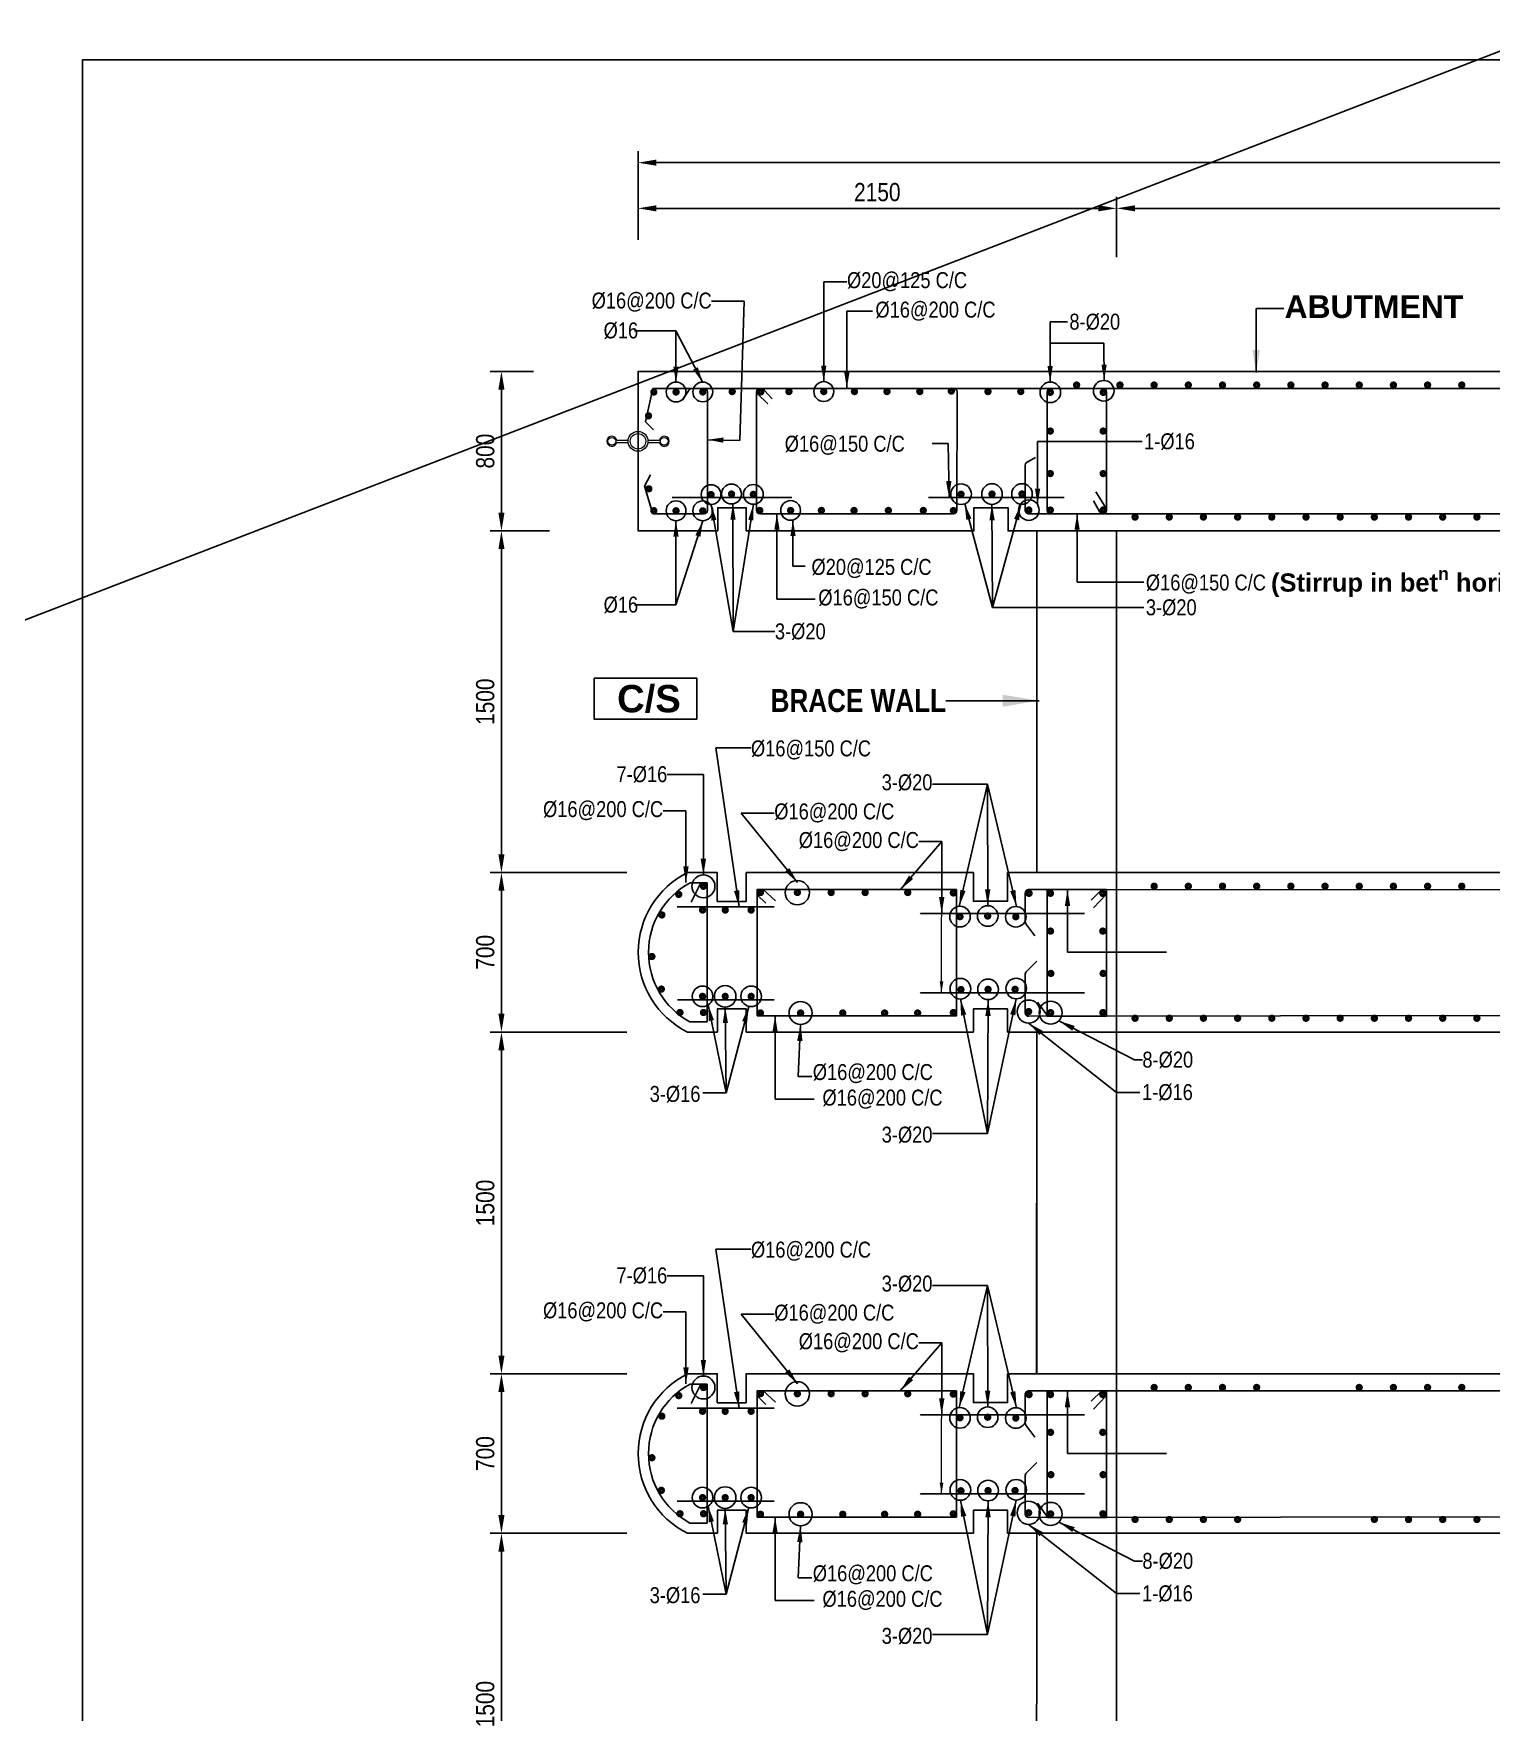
# Model space of a CAD drawing. Extents: x -119161 to 3778985, y -718511 to -30958.
# Drawn here: x 2917460 to 2923857, y -258827 to -251457 of the extents above; entities that cross this region are included whole.
import ezdxf

# ---------------------------------------------------------------- set-up
doc = ezdxf.new("R2010")
doc.units = 0
doc.header["$MEASUREMENT"] = 0
doc.layers.get('0').update_dxf_attribs({"linetype": 'CONTINUOUS'})
doc.layers.get('DEFPOINTS').update_dxf_attribs({"linetype": 'CONTINUOUS'})
doc.layers.add('Dim', color=7, linetype='CONTINUOUS', lineweight=9)
doc.layers.add('ROD', color=1, linetype='CONTINUOUS', lineweight=30)
for name, color, linetype in [('LINE', 7, 'CONTINUOUS'), ('Sid&HeadWall', 7, 'CONTINUOUS'), ('TEXT', 10, 'CONTINUOUS'), ('TXT', 7, 'CONTINUOUS')]:
    doc.layers.add(name, color=color, linetype=linetype)
doc.styles.add('ARIAL', font='ARIALN.TTF')
doc.styles.add('DIM', font='isocp3.shx')
doc.styles.get("Standard").update_dxf_attribs({"font": 'times.ttf', "height": 250})
doc.styles.add('style1', font='times.ttf')
doc.styles.add('text', font='ARIALN.TTF', dxfattribs={"height": 1.6})
doc.dimstyles.new('Dim_35', dxfattribs={"dimtxt": 70, "dimasz": 70, "dimexe": 35, "dimexo": 30, "dimgap": 40, "dimtad": 1, "dimdec": 0, "dimzin": 0, "dimdsep": 46, "dimtxsty": 'DIM', "dimcen": 0.09, "dimclrd": 5, "dimclre": 5, "dimclrt": 7, "dimadec": 0, "dimazin": 0, "dimtfac": 1, "dimtdec": 0, "dimtmove": 0, "dimatfit": 3, "dimfxl": 1, "dimtolj": 1, "dimtzin": 0, "dimarcsym": 0})
doc.dimstyles.new('dim_50', dxfattribs={"dimtxt": 100, "dimasz": 100, "dimexe": 50, "dimexo": 30, "dimgap": 30, "dimtad": 1, "dimdec": 0, "dimzin": 0, "dimdsep": 46, "dimtxsty": 'DIM', "dimcen": 0.09, "dimclrd": 5, "dimclre": 5, "dimclrt": 7, "dimadec": 0, "dimazin": 0, "dimtfac": 1, "dimtdec": 0, "dimtmove": 0, "dimatfit": 3, "dimfxl": 1, "dimtolj": 1, "dimtzin": 0, "dimarcsym": 1})
doc.dimstyles.new('dim_80', dxfattribs={"dimtxt": 160, "dimasz": 160, "dimexe": 80, "dimexo": 40, "dimgap": 50, "dimtad": 1, "dimdec": 0, "dimzin": 0, "dimdsep": 46, "dimtxsty": 'DIM', "dimcen": 0.09, "dimclrd": 5, "dimclre": 5, "dimclrt": 7, "dimadec": 0, "dimazin": 0, "dimtfac": 1, "dimtdec": 0, "dimtmove": 0, "dimatfit": 3, "dimfxl": 1, "dimtolj": 1, "dimtzin": 0, "dimarcsym": 0})
doc.dimstyles.get("Standard").update_dxf_attribs({"dimtxt": 75, "dimasz": 75, "dimexe": 60, "dimexo": 60, "dimgap": 100, "dimtad": 1, "dimdec": 0, "dimzin": 0, "dimdsep": 46, "dimtxsty": 'style1', "dimcen": 0.09, "dimclrd": 5, "dimclre": 5, "dimadec": 0, "dimazin": 0, "dimtfac": 1, "dimtdec": 0, "dimtofl": 0, "dimtmove": 0, "dimatfit": 3, "dimfxl": 1, "dimtolj": 1, "dimtzin": 0, "dimarcsym": 0})

# ---------------------------------------------------------------- blocks, each defined once
blk = doc.blocks.new('*D420')
at = {"layer": 'DEFPOINTS', "color": 0, "linetype": 'ByBlock', "lineweight": -2}
for p in [(2920092.1, -255840.4), (2919512.5, -257340.4), (2919693, -257340.4)]:
    blk.add_point(p, dxfattribs=at)
at = {"layer": 'Dim', "color": 5, "linetype": 'ByBlock', "lineweight": -2}
for p, q in [((2920062.1, -255840.4), (2919462.5, -255840.4)), ((2919512.5, -255920.4), (2919512.5, -257260.4)), ((2919663, -257340.4), (2919462.5, -257340.4))]:
    blk.add_line(p, q, dxfattribs=at)
for points in [[(2919499.2, -255920.4), (2919525.9, -255920.4), (2919512.5, -255840.4)], [(2919499.2, -257260.4), (2919525.9, -257260.4), (2919512.5, -257340.4)]]:
    blk.add_solid(points, dxfattribs=at)
at = {"layer": 'Dim', "color": 7, "linetype": 'ByBlock', "lineweight": -2, "insert": (2919441.7, -256590.4), "char_height": 80, "attachment_point": 5, "rotation": 90, "style": 'ARIAL'}
blk.add_mtext('\\A1;1500', dxfattribs=at)
blk = doc.blocks.new('*D422')
at = {"layer": 'DEFPOINTS', "color": 0, "linetype": 'ByBlock', "lineweight": -2}
for p in [(2920111.8, -252224.7), (2920111.8, -252393.1), (2922212, -252436.7)]:
    blk.add_point(p, dxfattribs=at)
at = {"layer": 'Dim', "color": 5, "linetype": 'ByBlock', "lineweight": -2}
for p, q in [((2920111.8, -252363.1), (2920111.8, -252174.7)), ((2922212, -252406.7), (2922212, -252174.7)), ((2922132, -252224.7), (2920191.8, -252224.7))]:
    blk.add_line(p, q, dxfattribs=at)
for points in [[(2920191.8, -252211.3), (2920191.8, -252238), (2920111.8, -252224.7)], [(2922132, -252211.3), (2922132, -252238), (2922212, -252224.7)]]:
    blk.add_solid(points, dxfattribs=at)
at = {"layer": 'Dim', "color": 7, "linetype": 'ByBlock', "lineweight": -2, "insert": (2921161.9, -252153.8), "char_height": 80, "attachment_point": 5, "style": 'ARIAL'}
blk.add_mtext('\\A1;2150', dxfattribs=at)
blk = doc.blocks.new('*D413')
at = {"layer": 'DEFPOINTS', "color": 0, "linetype": 'ByBlock', "lineweight": -2}
for p in [(2919512.5, -253640.4), (2919693, -253640.4), (2920092.1, -255140.4)]:
    blk.add_point(p, dxfattribs=at)
at = {"layer": 'Dim', "color": 5, "linetype": 'ByBlock', "lineweight": -2}
for p, q in [((2919663, -253640.4), (2919462.5, -253640.4)), ((2919512.5, -255060.4), (2919512.5, -253720.4)), ((2920062.1, -255140.4), (2919462.5, -255140.4))]:
    blk.add_line(p, q, dxfattribs=at)
for points in [[(2919499.2, -253720.4), (2919525.9, -253720.4), (2919512.5, -253640.4)], [(2919499.2, -255060.4), (2919525.9, -255060.4), (2919512.5, -255140.4)]]:
    blk.add_solid(points, dxfattribs=at)
at = {"layer": 'Dim', "color": 7, "linetype": 'ByBlock', "lineweight": -2, "insert": (2919441.7, -254390.4), "char_height": 80, "attachment_point": 5, "rotation": 90, "style": 'ARIAL'}
blk.add_mtext('\\A1;1500', dxfattribs=at)
blk = doc.blocks.new('*D415')
at = {"layer": 'DEFPOINTS', "color": 0, "linetype": 'ByBlock', "lineweight": -2}
for p in [(2920092.1, -258040.7), (2919512.5, -259540.7), (2919693, -259540.7)]:
    blk.add_point(p, dxfattribs=at)
at = {"layer": 'Dim', "color": 5, "linetype": 'ByBlock', "lineweight": -2}
for p, q in [((2920062.1, -258040.7), (2919462.5, -258040.7)), ((2919512.5, -258120.7), (2919512.5, -259460.7)), ((2919663, -259540.7), (2919462.5, -259540.7))]:
    blk.add_line(p, q, dxfattribs=at)
for points in [[(2919499.2, -258120.7), (2919525.9, -258120.7), (2919512.5, -258040.7)], [(2919499.2, -259460.7), (2919525.9, -259460.7), (2919512.5, -259540.7)]]:
    blk.add_solid(points, dxfattribs=at)
at = {"layer": 'Dim', "color": 7, "linetype": 'ByBlock', "lineweight": -2, "insert": (2919441.7, -258790.7), "char_height": 80, "attachment_point": 5, "rotation": 90, "style": 'ARIAL'}
blk.add_mtext('\\A1;1500', dxfattribs=at)
blk = doc.blocks.new('*D418')
at = {"layer": 'DEFPOINTS', "color": 0, "linetype": 'ByBlock', "lineweight": -2}
for p in [(2919512.5, -255840.7), (2919693, -255840.7), (2920092.1, -257340.7)]:
    blk.add_point(p, dxfattribs=at)
at = {"layer": 'Dim', "color": 5, "linetype": 'ByBlock', "lineweight": -2}
for p, q in [((2919663, -255840.7), (2919462.5, -255840.7)), ((2919512.5, -257260.7), (2919512.5, -255920.7)), ((2920062.1, -257340.7), (2919462.5, -257340.7))]:
    blk.add_line(p, q, dxfattribs=at)
for points in [[(2919499.2, -255920.7), (2919525.9, -255920.7), (2919512.5, -255840.7)], [(2919499.2, -257260.7), (2919525.9, -257260.7), (2919512.5, -257340.7)]]:
    blk.add_solid(points, dxfattribs=at)
at = {"layer": 'Dim', "color": 7, "linetype": 'ByBlock', "lineweight": -2, "insert": (2919441.7, -256590.7), "char_height": 80, "attachment_point": 5, "rotation": 90, "style": 'ARIAL'}
blk.add_mtext('\\A1;1500', dxfattribs=at)

msp = doc.modelspace()

# ---------------------------------------------------------------- linework, layer by layer
at = {"color": 0, "linetype": 'ByBlock', "lineweight": -2}
for points in [[(2921862.3, -255140.4), (2921733.5, -255140.4), (2921733.5, -255266.3), (2921583.5, -255266.3), (2921583.5, -255140.4), (2920586.5, -255140.4), (2920586.5, -255267.2), (2920459.8, -255267.2), (2920459.8, -255140.4), (2920329.3, -255140.4, 0.617643), (2920328.6, -255840.4), (2920460.1, -255840.4), (2920460.1, -255739), (2920586.8, -255739), (2920586.8, -255840.4), (2921583.5, -255840.4), (2921583.5, -255739), (2921733.5, -255739), (2921733.5, -255840.4), (2921861.6, -255840.4)], [(2921862.3, -257340.7), (2921733.5, -257340.7), (2921733.5, -257466.6), (2921583.5, -257466.6), (2921583.5, -257340.7), (2920586.4, -257340.7), (2920586.4, -257467.4), (2920459.8, -257467.4), (2920459.8, -257340.7), (2920329.3, -257340.7, 0.617643), (2920328.6, -258040.7), (2920460.1, -258040.7), (2920460.1, -257939.3), (2920586.7, -257939.3), (2920586.7, -258040.7), (2921583.5, -258040.7), (2921583.5, -257939.3), (2921733.5, -257939.3), (2921733.5, -258040.7), (2921861.6, -258040.6)]]:
    msp.add_lwpolyline(points, format="xyb", dxfattribs=at)
for points in [[(2921861.6, -255840.4), (2921861.6, -255840.4)], [(2921861.6, -258040.6), (2921861.6, -258040.6)]]:
    msp.add_lwpolyline(points, dxfattribs=at)
at = {"layer": 'Dim', "color": 0, "linetype": 'ByBlock', "lineweight": -2}
for p, q in [((2920111.8, -252363.1), (2920111.8, -251974.1)), ((2920191.8, -252024.1), (2929931.6, -252024.1)), ((2922212, -252438.4), (2922212, -252174.6)), ((2922292, -252224.6), (2928131.6, -252224.6)), ((2920578.2, -252631.6), (2920434.2, -252631.6)), ((2919653.2, -252940.4), (2919462.5, -252940.4)), ((2922212, -252940.4), (2927911.7, -252940.5)), ((2919512.5, -253020.4), (2919512.5, -253560.5)), ((2919723.4, -253640.5), (2919462.5, -253640.5)), ((2919755.4, -255140.4), (2919462.5, -255140.4)), ((2922212, -255140.5), (2928211.5, -255140.4)), ((2919512.5, -255760.4), (2919512.5, -255220.4)), ((2919732.3, -255840.4), (2919462.5, -255840.4)), ((2922212, -255840.5), (2928211.5, -255840.5)), ((2919755.4, -257340.7), (2919462.5, -257340.7)), ((2922212, -257340.7), (2928211.5, -257340.7)), ((2919512.5, -257960.7), (2919512.5, -257420.7)), ((2919732.3, -258040.7), (2919462.5, -258040.7)), ((2922212, -258040.7), (2928211.5, -258040.7))]:
    msp.add_line(p, q, dxfattribs=at)
at = {"layer": 'Dim', "color": 0, "linetype": 'ByBlock', "lineweight": -2, "ltscale": 700}
for p, q in [((2922212, -253640.5), (2921862, -253640.5)), ((2921862.4, -255140.4), (2922212.4, -255140.4)), ((2921861.6, -255840.4), (2922211.6, -255840.4)), ((2921862.4, -257340.7), (2922212.4, -257340.7)), ((2921861.6, -258040.6), (2922211.6, -258040.6))]:
    msp.add_line(p, q, dxfattribs=at)
at = {"layer": 'Dim', "color": 0, "linetype": 'ByBlock', "lineweight": -2}
for points in [[(2922212, -252940.4), (2922212, -252940.4), (2920111.8, -252940.4), (2920111.8, -253324.9)], [(2920111.8, -253324.9), (2920111.8, -253640.5), (2920461.8, -253640.5), (2920461.8, -253539.1), (2920586.8, -253539.1), (2920586.8, -253640.5), (2921585.8, -253640.5), (2921585.8, -253539.1), (2921736, -253539.1), (2921736, -253640.5), (2921862, -253640.5)], [(2922212, -253640.5), (2928211.6, -253640.4)]]:
    msp.add_lwpolyline(points, dxfattribs=at)
at = {"layer": 'Dim', "lineweight": 18, "ltscale": 500}
for points in [[(2920018.8, -253242.3), (2920068.4, -253242.3)], [(2920018.8, -253242.3), (2920068.4, -253242.3)], [(2920018.8, -253242.3), (2920068.4, -253242.3)], [(2920018.8, -253242.3), (2920068.4, -253242.3)], [(2920018.8, -253252.1), (2920068.4, -253252.1)], [(2920018.8, -253252.1), (2920068.4, -253252.1)], [(2920018.8, -253252.1), (2920068.4, -253252.1)], [(2920018.8, -253252.1), (2920068.4, -253252.1)]]:
    msp.add_lwpolyline(points, dxfattribs=at)
at = {"layer": 'Dim', "lineweight": 18, "ltscale": 500, "elevation": 0}
for points in [[(2920155.5, -253242.3), (2920205.6, -253242.3)], [(2920155.5, -253242.3), (2920205.6, -253242.3)], [(2920155.5, -253242.3), (2920205.6, -253242.3)], [(2920155.5, -253242.3), (2920205.6, -253242.3)], [(2920155.5, -253252.1), (2920205.6, -253252.1)], [(2920155.5, -253252.1), (2920205.6, -253252.1)], [(2920155.5, -253252.1), (2920205.6, -253252.1)], [(2920155.5, -253252.1), (2920205.6, -253252.1)]]:
    msp.add_lwpolyline(points, dxfattribs=at)
at = {"layer": 'Dim', "color": 0, "linetype": 'ByBlock', "lineweight": -2, "ltscale": 2}
for points in [[(2921862, -253640.5), (2921862.4, -255140.4)], [(2922212, -257340.4), (2922212, -253640.5)], [(2921861, -257340.4), (2921861.6, -255840.4)], [(2921862, -255840.8), (2921862.4, -257340.7)], [(2922212, -259540.7), (2922212, -255840.8)], [(2921861, -259540.7), (2921861.6, -258040.6)]]:
    msp.add_lwpolyline(points, dxfattribs=at)
at = {"layer": 'Dim', "color": 0, "linetype": 'ByBlock', "lineweight": -2}
for centre, radius in [((2920278.8, -253030.8), 43.5), ((2920396, -253030.5), 43.5), ((2920927, -253028.9), 43.5), ((2921921, -253032.4), 45.2), ((2922155.4, -253025.4), 45.2), ((2920432.4, -253481.1), 43.5), ((2920521.9, -253478.7), 43.5), ((2920618, -253480.3), 43.5), ((2921529.4, -253479.4), 45.2), ((2921665.1, -253478.9), 45.2), ((2921796.8, -253478.5), 45.2), ((2920278.8, -253552.3), 43.5), ((2920396, -253552.6), 43.5), ((2920781.4, -253550.9), 43.2), ((2921826.8, -253549.2), 45.2), ((2920399, -255200.5), 50.4), ((2920811.2, -255228.5), 53.4), ((2921524.7, -255333.7), 45.2), ((2921646.3, -255330.9), 45.2), ((2921769.7, -255334.5), 45.2), ((2920395.1, -255683.8), 45.2), ((2920494.3, -255683.8), 47.4), ((2920608.2, -255683.8), 45.2), ((2921526.5, -255650.2), 45.2), ((2921648, -255653), 45.2), ((2921771.4, -255649.4), 45.2), ((2920825.2, -255756.8), 50.7), ((2921826, -255750.5), 50.7), ((2921922.6, -255755.4), 50.7), ((2920399, -257400.8), 50.4), ((2920811.1, -257428.7), 53.4), ((2921524.7, -257534), 45.2), ((2921646.2, -257531.2), 45.2), ((2921769.7, -257534.7), 45.2), ((2920395, -257884.1), 45.2), ((2920494.3, -257884.1), 47.4), ((2920608.2, -257884.1), 45.2), ((2921526.4, -257850.4), 45.2), ((2921648, -257853.2), 45.2), ((2921771.4, -257849.7), 45.2), ((2920825.1, -257957), 50.7), ((2921826, -257950.7), 50.7), ((2921922.5, -257955.6), 50.7)]:
    msp.add_circle(centre, radius, dxfattribs=at)
at = {"layer": 'Dim', "lineweight": 18, "ltscale": 500}
for centre, radius in [((2920111.8, -253247.2), 43.7), ((2920111.8, -253247.2), 43.7), ((2920111.8, -253247.2), 43.7), ((2920111.8, -253247.2), 43.7), ((2920111.8, -253247.2), 33.9), ((2920111.8, -253247.2), 33.9), ((2920111.8, -253247.2), 33.9), ((2920111.8, -253247.2), 33.9), ((2919996.9, -253247.2), 17.1), ((2919996.9, -253247.2), 17.1), ((2919996.9, -253247.2), 17.1), ((2919996.9, -253247.2), 17.1), ((2920226.9, -253247.2, 0), 17.1)]:
    msp.add_circle(centre, radius, dxfattribs=at)
for centre, start, end in [((2919996.9, -253247.2), 12.86098, 347.13902), ((2919996.9, -253247.2), 12.86098, 347.13902), ((2919996.9, -253247.2), 12.86098, 347.13902), ((2919996.9, -253247.2), 12.86098, 347.13902), ((2920227, -253247.2, 0), 192.86098, 167.13902), ((2920227, -253247.2, 0), 192.86098, 167.13902), ((2920227, -253247.2, 0), 192.86098, 167.13902), ((2920227, -253247.2, 0), 192.86098, 167.13902)]:
    msp.add_arc(centre, 22, start, end, dxfattribs=at)
at = {"layer": 'Dim', "color": 0, "linetype": 'ByBlock', "lineweight": -2}
for points in [[(2920191.8, -252010.7), (2920191.8, -252037.4), (2920111.8, -252024.1)], [(2922292, -252211.2), (2922292, -252237.9), (2922212, -252224.6)], [(2919499.2, -253020.4), (2919525.9, -253020.4), (2919512.5, -252940.4)], [(2919499.2, -253560.5), (2919525.9, -253560.5), (2919512.5, -253640.5)], [(2919499.2, -255220.4), (2919525.9, -255220.4), (2919512.5, -255140.4)], [(2919499.2, -255760.4), (2919525.9, -255760.4), (2919512.5, -255840.4)], [(2919499.2, -257420.7), (2919525.9, -257420.7), (2919512.5, -257340.7)], [(2919499.2, -257960.7), (2919525.9, -257960.7), (2919512.5, -258040.7)]]:
    msp.add_solid(points, dxfattribs=at)
at = {"layer": 'LINE', "color": 0, "linetype": 'ByBlock', "lineweight": -2}
for p, q in [((2910721.7, -256616.8), (2941652.3, -244681.1)), ((2920176.8, -253015.4), (2920144.2, -253161.3)), ((2920144.2, -253161.3), (2920179.1, -253197.3)), ((2920140.7, -253444.8), (2920166.3, -253394.9)), ((2920176.8, -253565.5), (2920140.7, -253444.8)), ((2920461.8, -253640.5), (2920461.8, -253539.1)), ((2920461.8, -253539.1), (2920586.8, -253539.1)), ((2920414.8, -255185.4), (2920340.2, -255185.4)), ((2920414.8, -255312.2), (2920414.8, -255185.4)), ((2921733.5, -255140.4), (2921783.7, -255140.4)), ((2920414.9, -255218.7), (2920415.1, -255769.4)), ((2921826, -255215.4), (2928458.4, -255215.5)), ((2920415.1, -255795.4), (2920415.1, -255694)), ((2920339.6, -255795.4), (2920415.1, -255795.4)), ((2921733.5, -257340.7), (2921783.7, -257340.7)), ((2920414.8, -257385.7), (2920340.2, -257385.7)), ((2920414.8, -257512.4), (2920414.8, -257385.7)), ((2920414.9, -257419), (2920415.1, -257969.7)), ((2921826, -257415.7), (2928458.4, -257415.7)), ((2920415.1, -257995.7), (2920415.1, -257894.3)), ((2920339.6, -257995.7), (2920415.1, -257995.7))]:
    msp.add_line(p, q, dxfattribs=at)
for points in [[(2936188.5, -264664.7), (2917674.4, -264664.7), (2917674.4, -251572.6), (2936188.5, -251572.6)], [(2920369.6, -254287.4), (2919919, -254287.4), (2919919, -254466.7), (2920369.6, -254466.7)], [(2920634.4, -255769.4), (2921509.1, -255769.4), (2921509.1, -255215.4), (2920634.4, -255215.4)], [(2921907, -255770.9), (2922167.1, -255770.9), (2922167.1, -255215.4), (2921907, -255215.4)], [(2920634.3, -257969.6), (2921509, -257969.6), (2921509, -257415.7), (2920634.3, -257415.7)], [(2921907, -257971.2), (2922167, -257971.2), (2922167, -257415.7), (2921907, -257415.7)]]:
    msp.add_lwpolyline(points, close=True, dxfattribs=at)
for points in [[(2920387, -255185.4), (2920345.6, -255270.5)], [(2920634.4, -255215.4), (2920634.4, -255237.4), (2920672.7, -255275.1)], [(2920634.4, -255215.4), (2920661.6, -255215.4), (2920715.6, -255264.9)], [(2922146.9, -255215.4), (2922100.7, -255260.8)], [(2922166.7, -255236.3), (2922110.2, -255295.6)], [(2922071.7, -255319.7), (2921351.3, -255319.7), (2921351.3, -255319.7)], [(2922071.7, -255667.8), (2921351.3, -255667.8), (2921351.3, -255667.8)], [(2920387, -257385.7), (2920345.6, -257470.8)], [(2920634.3, -257415.7), (2920634.3, -257437.6), (2920672.7, -257475.4)], [(2920634.3, -257415.7), (2920661.6, -257415.7), (2920715.6, -257465.1)], [(2922146.9, -257415.7), (2922100.6, -257461.1)], [(2922166.6, -257436.6), (2922110.1, -257495.8)], [(2922071.6, -257520), (2921351.3, -257520), (2921351.3, -257520)], [(2922071.6, -257868), (2921351.3, -257868), (2921351.3, -257868)]]:
    msp.add_lwpolyline(points, dxfattribs=at)
for points in [[(2922167.1, -255215.4), (2921826, -255215.4, 0.414217), (2921811, -255230.4), (2921811, -255356.9, 0.158929), (2921813.9, -255365.8), (2921852.6, -255418.8)], [(2922167, -257415.7), (2921826, -257415.7, 0.414217), (2921811, -257430.7), (2921811, -257557.2, 0.158929), (2921813.9, -257566.1), (2921852.6, -257619)]]:
    msp.add_lwpolyline(points, format="xyb", dxfattribs=at)
for centre in [(2920504.2, -255490.6), (2920504.2, -257690.9)]:
    msp.add_arc(centre, 346.4, 118.24958, 241.63739, dxfattribs=at)
at = {"layer": 'ROD', "color": 0, "linetype": 'ByBlock', "lineweight": -2}
for p, q in [((2920337, -253021.9), (2920305.7, -253067.3)), ((2920401.8, -253015.4), (2920349.4, -253015.4)), ((2920416.8, -253550.5), (2920416.8, -253030.4)), ((2920176.8, -253565.5), (2920401.8, -253565.5)), ((2920634.4, -255215.4), (2921509.1, -255215.4)), ((2920634.3, -257415.7), (2921509, -257415.7))]:
    msp.add_line(p, q, dxfattribs=at)
at = {"layer": 'ROD', "color": 0, "linetype": 'ByBlock', "lineweight": -2, "const_width": 17.2}
for points in [[(2922043.4, -253002.6, 1), (2922029.4, -252997.9, 1)], [(2922233.7, -253002.6, 1), (2922219.6, -252997.9, 1)], [(2922369.6, -253002.6, -1), (2922383.7, -252997.9, -1)], [(2922519.6, -253002.6, -1), (2922533.7, -252997.9, -1)], [(2922683.7, -253002.6, 1), (2922669.6, -252997.9, 1)], [(2922833.7, -253002.6, 1), (2922819.6, -252997.9, 1)], [(2922983.7, -253002.6, 1), (2922969.6, -252997.9, 1)], [(2923119.6, -253002.6, -1), (2923133.7, -252997.9, -1)], [(2923269.6, -253002.6, -1), (2923283.7, -252997.9, -1)], [(2923419.6, -253002.6, -1), (2923433.7, -252997.9, -1)], [(2923569.6, -253002.6, -1), (2923583.7, -252997.9, -1)], [(2923733.7, -253002.6, 1), (2923719.6, -252997.9, 1)], [(2920188.3, -253033.4, 1), (2920174.3, -253028.7, 1)], [(2920285.8, -253033.1, 1), (2920271.8, -253028.4, 1)], [(2920403, -253032.9, 1), (2920389, -253028.2, 1)], [(2920518.1, -253026.5, 1), (2920532.2, -253031.2, 1)], [(2920643.8, -253028, 1), (2920657.8, -253032.7, 1)], [(2920767.2, -253026.5, 1), (2920781.2, -253031.2, 1)], [(2920919.9, -253026.5, 1), (2920934, -253031.2, 1)], [(2921054.5, -253026.5, 1), (2921068.6, -253031.2, 1)], [(2921197.4, -253026.5, 1), (2921211.4, -253031.2, 1)], [(2921341.3, -253026.5, 1), (2921355.4, -253031.2, 1)], [(2921479.6, -253024.6, 1), (2921493.7, -253029.3, 1)], [(2921640.4, -253026.5, 1), (2921654.5, -253031.2, 1)], [(2921784.4, -253026.5, 1), (2921798.4, -253031.2, 1)], [(2921914, -253034.8, -1), (2921928, -253030.1, -1)], [(2922160, -253034.8, 1), (2922146, -253030.1, 1)], [(2920165, -253137.7, 1), (2920151, -253133, 1)], [(2921914, -253204.7, -1), (2921928, -253200, -1)], [(2922160, -253204.7, 1), (2922146, -253200, 1)], [(2920166.3, -253458.3, 1), (2920152.3, -253453.6, 1)], [(2921914, -253391.2, -1), (2921928, -253386.5, -1)], [(2922160, -253391.2, 1), (2922146, -253386.5, 1)], [(2920425.3, -253483.5, -1), (2920439.4, -253478.8, -1)], [(2920515.3, -253481.1, -1), (2920529.3, -253476.4, -1)], [(2920611, -253482.7, -1), (2920625, -253478, -1)], [(2921522.4, -253481.8, -1), (2921536.4, -253477.1, -1)], [(2921658, -253481.2, -1), (2921672.1, -253476.5, -1)], [(2921803.8, -253480.9, 1), (2921789.7, -253476.2, 1)], [(2920188.3, -253549.7, -1), (2920174.3, -253554.4, -1)], [(2920285.8, -253549.9, -1), (2920271.8, -253554.6, -1)], [(2920403, -253550.2, -1), (2920389, -253554.9, -1)], [(2920638.9, -253548.5, 1), (2920653, -253553.2, 1)], [(2920774.4, -253548.5, 1), (2920788.4, -253553.2, 1)], [(2920909.4, -253548.5, 1), (2920923.5, -253553.2, 1)], [(2921052.8, -253548.5, 1), (2921066.8, -253553.2, 1)], [(2921203.5, -253548.5, 1), (2921217.5, -253553.2, 1)], [(2921357.2, -253548.5, 1.06833), (2921370.3, -253553.2, 1.06833)], [(2921488.8, -253549.3, 1), (2921502.9, -253553.9, 1)], [(2921833.9, -253551.5, 1), (2921819.8, -253546.8, 1)], [(2921914, -253551.4, -1), (2921928, -253546.7, -1)], [(2922160, -253551.4, 1), (2922146, -253546.7, 1)], [(2922300, -253582.2, 1), (2922286, -253577.5, 1)], [(2922450, -253582.2, 1), (2922436, -253577.5, 1)], [(2922586, -253582.2, -1), (2922600, -253577.5, -1)], [(2922736, -253582.2, -1), (2922750, -253577.5, -1)], [(2922886, -253582.2, -1), (2922900, -253577.5, -1)], [(2923036, -253582.2, -1), (2923050, -253577.5, -1)], [(2923186, -253582.2, -1), (2923200, -253577.5, -1)], [(2923336, -253582.2, -1), (2923350, -253577.5, -1)], [(2923486, -253582.2, -1), (2923500, -253577.5, -1)], [(2923636, -253582.2, -1), (2923650, -253577.5, -1)], [(2923800, -253582.2, 1), (2923786, -253577.5, 1)], [(2920406, -255202.9, 1), (2920392, -255198.2, 1)], [(2922369.6, -255202.6, -1), (2922383.7, -255197.9, -1)], [(2922519.6, -255202.6, -1), (2922533.7, -255197.9, -1)], [(2922683.7, -255202.6, 1), (2922669.6, -255197.9, 1)], [(2922833.7, -255202.6, 1), (2922819.6, -255197.9, 1)], [(2922983.7, -255202.6, 1), (2922969.6, -255197.9, 1)], [(2923119.6, -255202.6, -1), (2923133.7, -255197.9, -1)], [(2923269.6, -255202.6, -1), (2923283.7, -255197.9, -1)], [(2923419.6, -255202.6, -1), (2923433.7, -255197.9, -1)], [(2923569.6, -255202.6, -1), (2923583.7, -255197.9, -1)], [(2923733.7, -255202.6, 1), (2923719.6, -255197.9, 1)], [(2920297.6, -255238.6, 1), (2920283.5, -255233.9, 1)], [(2920656.3, -255230.3, 1), (2920642.2, -255225.6, 1)], [(2920818.2, -255230.3, 1), (2920804.2, -255225.6, 1)], [(2920966.5, -255230.3, 1), (2920952.4, -255225.6, 1)], [(2921115.5, -255230.3, 1), (2921101.4, -255225.6, 1)], [(2921302.5, -255230.3, 1), (2921288.4, -255225.6, 1)], [(2921502.4, -255232.1, 1), (2921488.4, -255227.4, 1)], [(2921834.8, -255233.8, 1), (2921820.8, -255229.1, 1)], [(2921928.9, -255233.8, 1), (2921914.9, -255229.1, 1)], [(2922158.2, -255233.8, 1), (2922144.2, -255229.1, 1)], [(2920223.5, -255324, -1), (2920209.4, -255328.5, -1)], [(2920402.1, -255307.1, 1), (2920388, -255302.4, 1)], [(2920501.4, -255307.1, 1), (2920487.3, -255302.4, 1)], [(2920615.2, -255307.1, 1), (2920601.2, -255302.4, 1)], [(2921531.7, -255336.1, 1), (2921517.7, -255331.4, 1)], [(2921653.3, -255333.3, 1), (2921639.3, -255328.6, 1)], [(2921776.7, -255336.8, 1), (2921762.7, -255332.1, 1)], [(2921929, -255399.6, 1), (2921915, -255394.9, 1)], [(2922158.3, -255399.6, 1), (2922144.3, -255394.9, 1)], [(2920179.8, -255511.1, 1), (2920165.7, -255506.6, 1)], [(2921930.5, -255585.4, 1), (2921916.5, -255580.7, 1)], [(2922159.8, -255585.4, 1), (2922145.8, -255580.7, 1)], [(2920221.4, -255654.2, 1), (2920207.3, -255649.7, 1)], [(2921535.9, -255656.2, 1), (2921521.9, -255651.5, 1)], [(2921655, -255655.3, 1), (2921641, -255650.6, 1)], [(2921773.4, -255655.1, 1), (2921759.4, -255650.4, 1)], [(2920402.1, -255686.1, 1), (2920388, -255681.5, 1)], [(2920501.4, -255686.1, 1), (2920487.3, -255681.5, 1)], [(2920615.2, -255686.1, 1), (2920601.2, -255681.5, 1)], [(2920303, -255756.9, 1), (2920289, -255752.2, 1)], [(2920406.2, -255756.9, 1), (2920392.2, -255752.2, 1)], [(2920656.3, -255754.4, -1), (2920642.2, -255759.1, -1)], [(2920832.2, -255754.4, -1), (2920818.2, -255759.1, -1)], [(2921017.5, -255754.4, -1), (2921003.4, -255759.1, -1)], [(2921201, -255754.4, -1), (2921186.9, -255759.1, -1)], [(2921346, -255754.4, -1), (2921331.9, -255759.1, -1)], [(2921502.4, -255752.6, -1), (2921488.4, -255757.3, -1)], [(2921833, -255752.8, 1), (2921819, -255748.1, 1)], [(2921929.6, -255757.7, 1), (2921915.5, -255753, 1)], [(2922158.7, -255757.2, 1), (2922144.7, -255752.5, 1)], [(2922300, -255782.2, 1), (2922286, -255777.5, 1)], [(2922450, -255782.2, 1), (2922436, -255777.5, 1)], [(2922586, -255782.2, -1), (2922600, -255777.5, -1)], [(2922736, -255782.2, -1), (2922750, -255777.5, -1)], [(2922886, -255782.2, -1), (2922900, -255777.5, -1)], [(2923036, -255782.2, -1), (2923050, -255777.5, -1)], [(2923186, -255782.2, -1), (2923200, -255777.5, -1)], [(2923336, -255782.2, -1), (2923350, -255777.5, -1)], [(2923486, -255782.2, -1), (2923500, -255777.5, -1)], [(2923636, -255782.2, -1), (2923650, -255777.5, -1)], [(2923800, -255782.2, 1), (2923786, -255777.5, 1)], [(2920406, -257403.2, 1), (2920392, -257398.5, 1)], [(2920656.2, -257430.6, 1), (2920642.2, -257425.9, 1)], [(2920818.2, -257430.6, 1), (2920804.1, -257425.9, 1)], [(2920966.4, -257430.6, 1), (2920952.4, -257425.9, 1)], [(2921115.4, -257430.6, 1), (2921101.4, -257425.9, 1)], [(2921302.4, -257430.6, 1), (2921288.4, -257425.9, 1)], [(2921502.4, -257432.4, 1), (2921488.4, -257427.7, 1)], [(2921834.8, -257434.1, 1), (2921820.7, -257429.4, 1)], [(2921928.9, -257434.1, 1), (2921914.9, -257429.4, 1)], [(2922158.2, -257434.1, 1), (2922144.2, -257429.4, 1)], [(2922369.6, -257402.9, -1), (2922383.6, -257398.2, -1)], [(2922519.6, -257402.9, -1), (2922533.6, -257398.2, -1)], [(2922683.6, -257402.9, 1), (2922669.6, -257398.2, 1)], [(2922833.6, -257402.9, 1), (2922819.6, -257398.2, 1)], [(2923269.6, -257402.9, -1), (2923283.6, -257398.2, -1)], [(2923419.6, -257402.9, -1), (2923433.6, -257398.2, -1)], [(2923569.6, -257402.9, -1), (2923583.6, -257398.2, -1)], [(2923733.6, -257402.9, 1), (2923719.6, -257398.2, 1)], [(2920297.5, -257438.8, 1), (2920283.5, -257434.2, 1)], [(2920402, -257507.4, 1), (2920388, -257502.7, 1)], [(2920501.3, -257507.4, 1), (2920487.3, -257502.7, 1)], [(2920615.2, -257507.4, 1), (2920601.2, -257502.7, 1)], [(2920223.5, -257524.3, -1), (2920209.4, -257528.7, -1)], [(2921531.7, -257536.3, 1), (2921517.7, -257531.6, 1)], [(2921653.2, -257533.5, 1), (2921639.2, -257528.8, 1)], [(2921776.7, -257537.1, 1), (2921762.7, -257532.4, 1)], [(2921929, -257599.9, 1), (2921915, -257595.2, 1)], [(2922158.3, -257599.9, 1), (2922144.3, -257595.2, 1)], [(2920179.8, -257711.3, 1), (2920165.7, -257706.9, 1)], [(2921930.5, -257785.7, 1), (2921916.5, -257781, 1)], [(2922159.8, -257785.7, 1), (2922145.8, -257781, 1)], [(2920221.4, -257854.4, 1), (2920207.3, -257850, 1)], [(2921535.9, -257856.4, 1), (2921521.9, -257851.7, 1)], [(2921655, -257855.6, 1), (2921641, -257850.9, 1)], [(2921773.4, -257855.3, 1), (2921759.3, -257850.6, 1)], [(2920402, -257886.4, 1), (2920388, -257881.7, 1)], [(2920501.3, -257886.4, 1), (2920487.3, -257881.7, 1)], [(2920615.2, -257886.4, 1), (2920601.2, -257881.7, 1)], [(2921833, -257953.1, 1), (2921819, -257948.4, 1)], [(2920303, -257957.2, 1), (2920289, -257952.5, 1)], [(2920406.2, -257957.2, 1), (2920392.2, -257952.5, 1)], [(2920656.2, -257954.7, -1), (2920642.2, -257959.4, -1)], [(2920832.2, -257954.7, -1), (2920818.1, -257959.4, -1)], [(2921017.4, -257954.7, -1), (2921003.4, -257959.4, -1)], [(2921200.9, -257954.7, -1), (2921186.9, -257959.4, -1)], [(2921345.9, -257954.7, -1), (2921331.9, -257959.4, -1)], [(2921502.4, -257952.9, -1), (2921488.4, -257957.6, -1)], [(2921929.5, -257958, 1), (2921915.5, -257953.3, 1)], [(2922158.7, -257957.5, 1), (2922144.7, -257952.8, 1)], [(2922300, -257982.5, 1), (2922286, -257977.8, 1)], [(2922450, -257982.5, 1), (2922436, -257977.8, 1)], [(2922586, -257982.5, -1), (2922600, -257977.8, -1)], [(2922736, -257982.5, -1), (2922750, -257977.8, -1)], [(2923336, -257982.5, -1), (2923350, -257977.8, -1)], [(2923486, -257982.5, -1), (2923500, -257977.8, -1)], [(2923636, -257982.5, -1), (2923650, -257977.8, -1)], [(2923800, -257982.5, 1), (2923786, -257977.8, 1)]]:
    msp.add_lwpolyline(points, format="xyb", close=True, dxfattribs=at)
at = {"layer": 'ROD', "color": 0, "linetype": 'ByBlock', "lineweight": -2}
for points in [[(2920176.8, -253015.4), (2928462.3, -253015.5, -0.414211), (2928477.3, -253030.5), (2928477.3, -253217.8), (2928433.1, -253250.7)], [(2920700.8, -253060.3), (2920666.9, -253023.6, 0.110097), (2920657.8, -253015.4), (2920646.8, -253015.4, 0.414214), (2920631.8, -253030.4), (2920631.8, -253550.5, 0.414215), (2920646.8, -253565.5), (2921495.8, -253565.5, 0.414212), (2921510.8, -253550.5), (2921511.8, -253030.4, 0.414214), (2921496.8, -253015.4), (2921488.5, -253015.4)], [(2920631.8, -253029.4), (2920631.8, -253029.4, 0.246696), (2920635.1, -253037.7), (2920681.9, -253083)], [(2921856.5, -253317.8), (2921815.9, -253340.8, 0.210697), (2921811, -253351.9), (2921811, -253550.3, 0.414214), (2921826, -253565.3), (2928458.4, -253565.2)], [(2922154.6, -253565.6), (2922154.6, -253565.6, -0.294836), (2922137.3, -253555.4), (2922110.3, -253508)], [(2922153.8, -253565.6, 0.441818), (2922166.9, -253544.3), (2922121.2, -253469.3)], [(2921861.7, -255529.4), (2921814.3, -255577.7, 0.168566), (2921811, -255587), (2921811, -255756.2, 0.414214), (2921826, -255771.2), (2928458.5, -255761.9)], [(2921861.7, -255529.4), (2921814.3, -255577.7, 0.168566), (2921811, -255587), (2921811, -255756.2, 0.414214), (2921826, -255771.2), (2928458.5, -255761.9)], [(2921861.6, -257729.6), (2921814.2, -257778, 0.168566), (2921811, -257787.3), (2921811, -257956.5, 0.414214), (2921826, -257971.5), (2928458.5, -257962.1)], [(2921861.6, -257729.6), (2921814.2, -257778, 0.168566), (2921811, -257787.3), (2921811, -257956.5, 0.414214), (2921826, -257971.5), (2928458.5, -257962.1)]]:
    msp.add_lwpolyline(points, format="xyb", dxfattribs=at)
msp.add_lwpolyline([(2921922, -253565.5), (2922152, -253565.5, 0.414214), (2922167, -253550.5), (2922167, -253030.4, 0.414214), (2922152, -253015.4), (2921922, -253015.4, 0.414214), (2921907, -253030.4), (2921907, -253550.5, 0.414214)], format="xyb", close=True, dxfattribs=at)
for points in [[(2920261.8, -253494.1), (2920786.8, -253494.1)], [(2921385.8, -253494.1), (2921982, -253494.1)], [(2920284.1, -255290.6), (2920709.1, -255290.6)], [(2920284.4, -255699.3), (2920709.4, -255699.3)], [(2921910.5, -255770.9), (2921864.8, -255709)], [(2920284, -257490.8), (2920709, -257490.8)], [(2920284.3, -257899.6), (2920709.3, -257899.6)], [(2921910.5, -257971.2), (2921864.8, -257909.2)]]:
    msp.add_lwpolyline(points, dxfattribs=at)
for centre, start, end in [((2920349.4, -253030.4), 89.99833, 145.37588), ((2920401.8, -253030.4), 359.9982, 89.99833), ((2920401.8, -253550.5), 270, 359.99821)]:
    msp.add_arc(centre, 15, start, end, dxfattribs=at)
at = {"layer": 'Sid&HeadWall', "color": 0, "linetype": 'ByBlock', "lineweight": -2}
msp.add_line((2920461.8, -253539.1), (2920586.8, -253539.1), dxfattribs=at)

# ---------------------------------------------------------------- texts
at = {"layer": 'Dim', "color": 0, "linetype": 'ByBlock', "lineweight": -2, "char_height": 80, "attachment_point": 5, "rotation": 90, "style": 'ARIAL'}
for s, insert in [('\\A1;800', (2919441.7, -253290.4)), ('\\A1;700', (2919441.7, -255490.4)), ('\\A1;700', (2919441.7, -257690.7))]:
    msp.add_mtext(s, dxfattribs=dict(at, insert=insert))
at = {"layer": 'LINE', "color": 0, "linetype": 'ByBlock', "lineweight": -2, "insert": (2920159.8, -254378.6), "char_height": 120, "width": 1224.993, "attachment_point": 5}
msp.add_mtext('{\\fArial|b1|i0|c0|p34;C/S }', dxfattribs=at)
at = {"layer": 'TEXT', "color": 0, "linetype": 'ByBlock', "lineweight": -2, "char_height": 100, "width": 1116.006, "style": 'text'}
for s, insert, attachment_point in [('{\\fArial|b1|i0|c0|p34;\\C7;ABUTMENT}', (2922949.1, -252656.7), 4), ('{\\fArial Narrow|b1|i0|c0|p34;\\C7;BRACE WALL}', (2921463.3, -254385.9), 6)]:
    msp.add_mtext(s, dxfattribs=dict(at, insert=insert, attachment_point=attachment_point))
at = {"layer": 'TXT', "color": 0, "linetype": 'ByBlock', "lineweight": -2, "char_height": 70, "style": 'ARIAL'}
for s, insert, attachment_point in [('%%C20@125 C/C', (2921028.8, -252546.9), 4), ('%%C16@200 C/C', (2919908.2, -252636.4), 4), ('8-%%C20', (2922004.8, -252723.4), 4), ('%%C16', (2920112.3, -252761.8), 6), ('1-%%C16', (2922332.5, -253248.5), 4), ('%%C16@150 C/C', (2920755.5, -253264.8), 4), ('%%C20@125 C/C', (2920873, -253805.7), 4), ('%%C16', (2920112.3, -253965.5), 6), ('%%C16@150 C/C', (2920903, -253939.8), 4), ('3-%%C20', (2922340.3, -253977.3), 4), ('3-%%C20', (2920712.4, -254082.8), 4), ('7-%%C16', (2920240.3, -254709.7), 6), ('%%C16@200 C/C', (2920222, -254868.8), 6), ('%%C16@200 C/C', (2920709.6, -254878.9), 4), ('%%C16@200 C/C', (2921344.3, -255004.5), 6), ('8-%%C20', (2922325.1, -255962.8), 4), ('1-%%C16', (2922323.7, -256105.2), 4), ('7-%%C16', (2920240.2, -256910), 6), ('%%C16@200 C/C', (2920221.9, -257069.1), 6), ('%%C16@200 C/C', (2920709.6, -257079.1), 4), ('%%C16@200 C/C', (2921344.2, -257204.7), 6), ('8-%%C20', (2922325.1, -258163), 4), ('1-%%C16', (2922323.7, -258305.5), 4)]:
    msp.add_mtext(s, dxfattribs=dict(at, insert=insert, attachment_point=attachment_point))
for s, insert, width, attachment_point in [('%%C16@200 C/C', (2921153.6, -252676.2), 1042.073, 4), ('\\A1;%%C16@150 C/C {\\fArial|b1|i0|c0|p34;\\H1.143x;(Stirrup in bet\\H0.7x;\\Sn^ ;\\H1.429x; horizontal bar of Abutment)}', (2922340.3, -253865.6), 3595.178, 4), ('%%C16@150 C/C', (2920607.3, -254602.3), 851.77, 4), ('3-%%C20', (2921403.9, -254745.5), 303.024, 6), ('%%C16@200 C/C', (2920878.8, -256023), 741.083, 4), ('3-%%C16', (2920385.8, -256113.4), 307.354, 6), ('%%C16@200 C/C', (2920921.2, -256135.2), 640.121, 4), ('3-%%C20', (2921403.9, -256292), 307.354, 6), ('%%C16@200 C/C', (2920607.3, -256802.6), 851.77, 4), ('3-%%C20', (2921403.9, -256945.7), 303.024, 6), ('%%C16@200 C/C', (2920878.7, -258223.3), 741.083, 4), ('3-%%C16', (2920385.8, -258313.6), 307.354, 6), ('%%C16@200 C/C', (2920921.2, -258335.5), 640.121, 4), ('3-%%C20', (2921403.9, -258492.2), 307.354, 6)]:
    msp.add_mtext(s, dxfattribs=dict(at, insert=insert, width=width, attachment_point=attachment_point))

# ---------------------------------------------------------------- dimensions: what is measured, and where the dimension line sits
at = {"layer": 'Dim', "color": 0, "linetype": 'ByBlock', "lineweight": -2}
dim = msp.add_linear_dim(base=(2920111.8, -252224.7), p1=(2922212, -252436.7), p2=(2920111.8, -252393.1), angle=180, text='2150', dimstyle='dim_50', override={"dimtxt": 80, "dimasz": 80, "dimtxsty": 'ARIAL'}, dxfattribs=at)
dim.commit()
dim.dimension.update_dxf_attribs({"geometry": '*D422', "text_midpoint": (2921161.9, -252153.8)})
for base, p1, p2, angle, picture, middle in [((2919512.5, -253640.4), (2920092.1, -255140.4), (2919693, -253640.4), 270, '*D413', (2919441.7, -254390.4)), ((2919512.5, -257340.4), (2920092.1, -255840.4), (2919693, -257340.4), 90, '*D420', (2919441.7, -256590.4)), ((2919512.5, -255840.7), (2920092.1, -257340.7), (2919693, -255840.7), 270, '*D418', (2919441.7, -256590.7)), ((2919512.5, -259540.7), (2920092.1, -258040.7), (2919693, -259540.7), 90, '*D415', (2919441.7, -258790.7))]:
    dim = msp.add_linear_dim(base=base, p1=p1, p2=p2, angle=angle, dimstyle='dim_50', override={"dimtxt": 80, "dimasz": 80, "dimtxsty": 'ARIAL'}, dxfattribs=at)
    dim.commit()
    dim.dimension.update_dxf_attribs({"geometry": picture, "text_midpoint": middle})

# ---------------------------------------------------------------- leaders
for points, dimstyle in [([(2920927, -252985.3), (2920926.5, -252546.9), (2921028.8, -252546.9)], 'Dim_35'), ([(2920416.8, -253240.4), (2920558.2, -253243.5), (2920578.2, -252631.6)], 'Dim_35'), ([(2922824.3, -252945.9), (2922824.4, -252665), (2922945.2, -252665)], 'dim_50'), ([(2920278.4, -252990.2), (2920278.4, -252761.8), (2920095.7, -252761.8)], 'Dim_35'), ([(2920396, -252989.5), (2920278.4, -252761.8), (2920192.7, -252761.8)], 'Dim_35'), ([(2921920.2, -252987), (2921920.2, -252723.4), (2921995.9, -252723.4)], 'Dim_35'), ([(2922157.7, -252980.3), (2922155.9, -252816.9), (2921920.2, -252816.9)], 'Dim_35'), ([(2921865.3, -253525.5), (2921865.3, -253248.5), (2922323.5, -253248.5)], 'Dim_35'), ([(2920432.7, -253524.7), (2920529.7, -254082.8), (2920615.4, -254082.8)], 'Dim_35'), ([(2920528.4, -253521.8), (2920529.7, -254082.8), (2920712.4, -254082.8)], 'Dim_35'), ([(2920618, -253523.9), (2920529.7, -254082.8), (2920712.4, -254082.8)], 'Dim_35'), ([(2920721.6, -253565.5), (2920721.6, -253939.8), (2920889.8, -253939.8)], 'Dim_35'), ([(2921545.5, -253521.6), (2921667.4, -253977.3), (2922331.2, -253977.3)], 'Dim_35'), ([(2921665.1, -253524), (2921667.4, -253977.3), (2922331.2, -253977.3)], 'Dim_35'), ([(2921791.8, -253523.4), (2921667.4, -253977.3), (2922331.2, -253977.3)], 'Dim_35'), ([(2922038.6, -253565.4), (2922039.2, -253865.6), (2922331.2, -253865.6)], 'Dim_35'), ([(2920278.4, -253595.4), (2920278.4, -253965.5), (2920095.7, -253965.5)], 'Dim_35'), ([(2920396, -253596.1), (2920278.4, -253965.5), (2920192.7, -253965.5)], 'Dim_35'), ([(2920791.9, -253592.8), (2920791.9, -253794.7), (2920845.2, -253794.7)], 'Dim_35'), ([(2921871.8, -254385.9), (2921463.3, -254385.9)], 'dim_80'), ([(2920419.9, -255721.5), (2920498.8, -256107.8), (2920396.3, -256107.8)], 'Dim_35'), ([(2920597.5, -255727.7), (2920498.8, -256107.8), (2920396.3, -256107.8)], 'Dim_35'), ([(2920494.3, -255731.2), (2920498.8, -256107.8), (2920396.3, -256107.8)], 'Dim_35'), ([(2921826, -255801.2), (2922212, -256105.2), (2922314.6, -256105.2)], 'Dim_35'), ([(2920419.9, -257921.8), (2920498.8, -258308.1), (2920396.3, -258308.1)], 'Dim_35'), ([(2920597.5, -257928), (2920498.8, -258308.1), (2920396.3, -258308.1)], 'Dim_35'), ([(2920494.3, -257931.4), (2920498.8, -258308.1), (2920396.3, -258308.1)], 'Dim_35'), ([(2921826, -258001.5), (2922212, -258305.5), (2922314.6, -258305.5)], 'Dim_35')]:
    msp.add_leader(points, dimstyle=dimstyle, dxfattribs=at)
at = {"layer": 'Dim', "color": 0, "linetype": 'ByBlock', "lineweight": -2, "ltscale": 500}
msp.add_leader([(2921028.3, -253014.6), (2921028.3, -252676.2), (2921141.1, -252676.2)], dimstyle='Dim_35', dxfattribs=at)
at = {"layer": 'Dim', "color": 0, "linetype": 'ByBlock', "lineweight": -2}
for points, override in [([(2921476.7, -253494.1), (2921472.6, -253257.3), (2921403.3, -253257.3)], {"dimtxt": 96, "dimasz": 72}), ([(2920555.1, -255290.6), (2920452.7, -254592.5), (2920607.3, -254592.5)], {"dimtxt": 96, "dimasz": 72}), ([(2920398.7, -255151.3), (2920398.7, -254709.7), (2920240.3, -254709.7)], {"dimtxt": 96, "dimasz": 72}), ([(2921646.3, -255285.7), (2921646, -254752.2), (2921403.9, -254752.2)], {"dimtxt": 96, "dimasz": 72}), ([(2921521.2, -255288.7), (2921646, -254752.2)], {"dimtxt": 96, "dimasz": 72}), ([(2921773, -255289.4), (2921646, -254752.2), (2921566.5, -254752.2)], {"dimtxt": 96, "dimasz": 72}), ([(2920322.3, -255184.5), (2920322.3, -254868.8), (2920222, -254868.8)], {"dimtxt": 96, "dimasz": 72}), ([(2920812.3, -255184), (2920564.7, -254878.9), (2920709.6, -254878.9)], {"dimtxt": 96, "dimasz": 72}), ([(2921263, -255215.4), (2921444.6, -255004.5), (2921344.3, -255004.5)], {"dimtxt": 96, "dimasz": 72}), ([(2921444.6, -255320.1), (2921444.6, -255004.5), (2921344.3, -255004.5)], {"dimtxt": 96, "dimasz": 72}), ([(2921443.6, -255667.8), (2921444.6, -255004.5)], {"dimtxt": 6, "dimasz": 50, "dimexe": 2, "dimexo": 2, "dimgap": 0.5, "dimrnd": 0, "dimcen": -1, "dimdle": 2, "dimclrd": 256, "dimclre": 256, "dimtfac": 0.6, "dimfxl": 4, "dimfrac": 1, "dimtzin": 0, "dimlwd": 0, "dimlwe": 0}), ([(2921996.5, -255215.4), (2921996.5, -255489.9), (2922430.7, -255489.9)], {"dimtxt": 96, "dimasz": 72}), ([(2921648, -255698.1), (2921646, -256285.2), (2921403.9, -256285.2)], {"dimtxt": 96, "dimasz": 72}), ([(2921526.5, -255695.3), (2921646, -256285.2)], {"dimtxt": 96, "dimasz": 72}), ([(2921771.4, -255694.6), (2921646, -256285.2), (2921566.5, -256285.2)], {"dimtxt": 96, "dimasz": 72}), ([(2920713.3, -255769.4), (2920713.3, -256135.2), (2920884.2, -256135.2)], {"dimtxt": 96, "dimasz": 72}), ([(2921958.6, -255791.1), (2922290.8, -255962.8), (2922325.1, -255962.8)], {"dimtxt": 96, "dimasz": 72}), ([(2920825.2, -255807.5), (2920814.8, -256035.4), (2920874.2, -256035.4)], {"dimtxt": 96, "dimasz": 72}), ([(2920555.1, -257490.8), (2920452.7, -256792.8), (2920607.3, -256792.8)], {"dimtxt": 96, "dimasz": 72}), ([(2920398.7, -257351.5), (2920398.7, -256910), (2920240.2, -256910)], {"dimtxt": 96, "dimasz": 72}), ([(2921646.2, -257486), (2921645.9, -256952.5), (2921403.9, -256952.5)], {"dimtxt": 96, "dimasz": 72}), ([(2921521.1, -257489), (2921645.9, -256952.5)], {"dimtxt": 96, "dimasz": 72}), ([(2921772.9, -257489.6), (2921645.9, -256952.5), (2921566.4, -256952.5)], {"dimtxt": 96, "dimasz": 72}), ([(2920322.3, -257384.7), (2920322.3, -257069.1), (2920221.9, -257069.1)], {"dimtxt": 96, "dimasz": 72}), ([(2920812.2, -257384.3), (2920564.7, -257079.1), (2920709.6, -257079.1)], {"dimtxt": 96, "dimasz": 72}), ([(2921262.9, -257415.7), (2921444.6, -257204.7), (2921344.2, -257204.7)], {"dimtxt": 96, "dimasz": 72}), ([(2921444.6, -257520.3), (2921444.6, -257204.7), (2921344.2, -257204.7)], {"dimtxt": 96, "dimasz": 72}), ([(2921443.6, -257868), (2921444.6, -257204.7)], {"dimtxt": 6, "dimasz": 50, "dimexe": 2, "dimexo": 2, "dimgap": 0.5, "dimrnd": 0, "dimcen": -1, "dimdle": 2, "dimclrd": 256, "dimclre": 256, "dimtfac": 0.6, "dimfxl": 4, "dimfrac": 1, "dimtzin": 0, "dimlwd": 0, "dimlwe": 0}), ([(2921996.5, -257415.7), (2921996.5, -257690.1), (2922430.7, -257690.1)], {"dimtxt": 96, "dimasz": 72}), ([(2921648, -257898.4), (2921645.9, -258485.5), (2921403.9, -258485.5)], {"dimtxt": 96, "dimasz": 72}), ([(2921526.4, -257895.6), (2921645.9, -258485.5)], {"dimtxt": 96, "dimasz": 72}), ([(2921771.4, -257894.8), (2921645.9, -258485.5), (2921566.4, -258485.5)], {"dimtxt": 96, "dimasz": 72}), ([(2920713.3, -257969.6), (2920713.3, -258335.5), (2920884.2, -258335.5)], {"dimtxt": 96, "dimasz": 72}), ([(2920825.1, -258007.8), (2920814.8, -258235.6), (2920874.1, -258235.6)], {"dimtxt": 96, "dimasz": 72}), ([(2921958.5, -257991.4), (2922290.8, -258163), (2922325.1, -258163)], {"dimtxt": 96, "dimasz": 72})]:
    msp.add_leader(points, dimstyle='Standard', override=override, dxfattribs=at)

doc.saveas('drawing.dxf')
